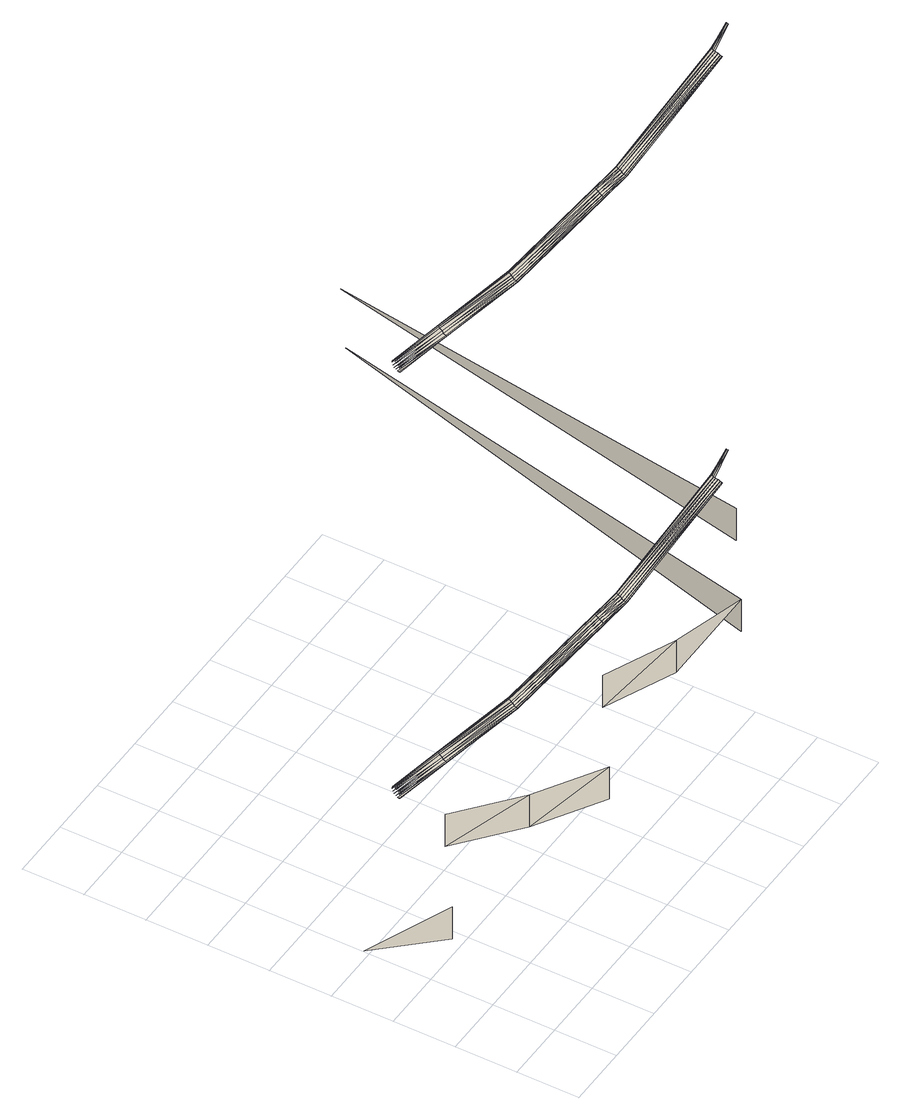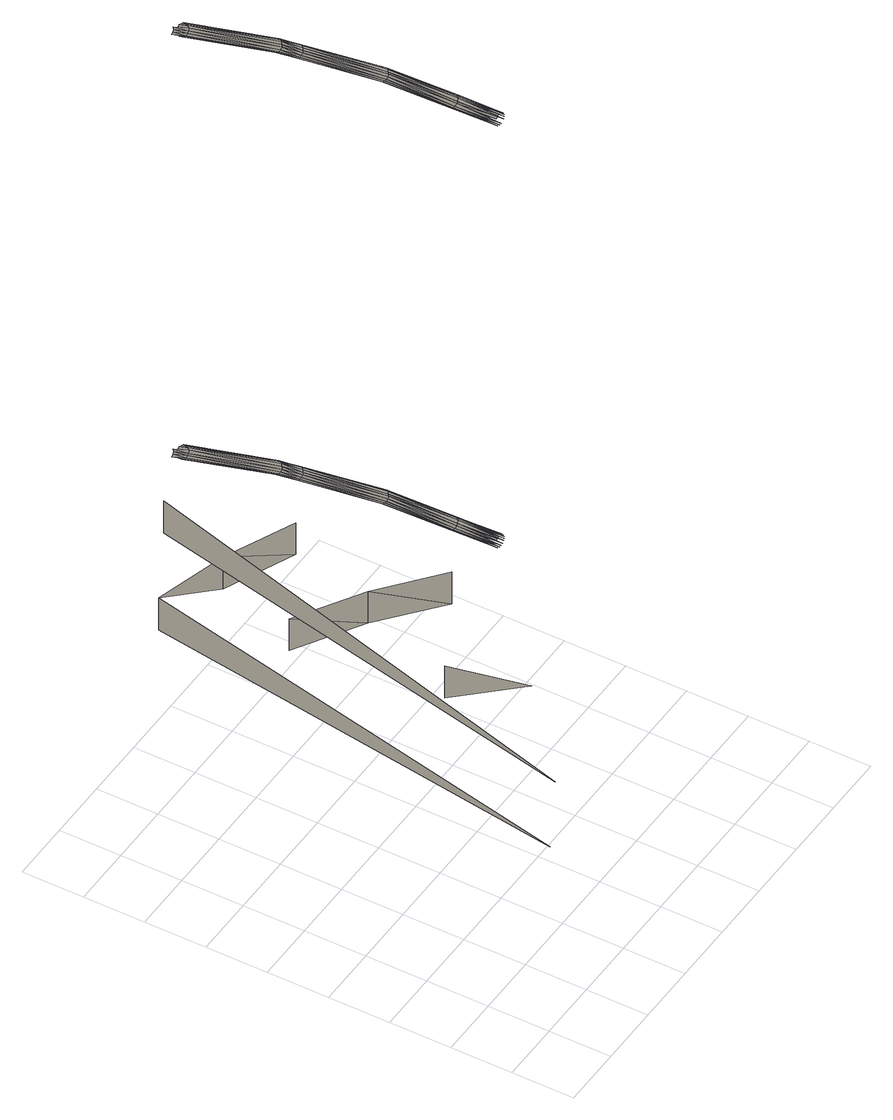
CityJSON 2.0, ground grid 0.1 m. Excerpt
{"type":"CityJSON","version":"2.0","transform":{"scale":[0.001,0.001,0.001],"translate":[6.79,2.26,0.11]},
"CityObjects":{
"building1":{"type":"Building","attributes":{"info":{"id":14502,"type":"IfcStair","GlobalId":"38a9vdh9bF5Qg28GWyHhlr","OwnerHistory":"#12","Name":"Wendeltreppe","ObjectPlacement":"#502","Representation":"#14498","Tag":"79A67A01-C95B-4209-86-9A-74983B65305C"},"psets":{"Pset_StairCommon":{"HandicapAccessible":{"id":14532,"class":"IfcPropertySingleValue","value":false,"value_type":"IfcBoolean"},"IsExternal":{"id":14533,"class":"IfcPropertySingleValue","value":false,"value_type":"IfcBoolean"},"FireExit":{"id":14534,"class":"IfcPropertySingleValue","value":true,"value_type":"IfcBoolean"},"id":14535},"AC_Pset_Name":{"Name":{"id":14544,"class":"IfcPropertySingleValue","value":"Wendeltreppe","value_type":"IfcLabel"},"id":14545},"ArchiCADProperties":{"Komplette Element-ID":{"id":14551,"class":"IfcPropertySingleValue","value":"Wendeltreppe","value_type":"IfcLabel"},"Kompakte Element-ID":{"id":14552,"class":"IfcPropertySingleValue","value":"Wendeltreppe","value_type":"IfcLabel"},"Name des Sachmerkmal-Objekts":{"id":14553,"class":"IfcPropertySingleValue","value_type":"IfcLabel"},"Ursprungsgeschoss":{"id":14554,"class":"IfcPropertySingleValue","value":"Erdgeschoss","value_type":"IfcLabel"},"Raumname":{"id":14555,"class":"IfcPropertySingleValue","value":"Wohnen","value_type":"IfcLabel"},"Raumnummer":{"id":14556,"class":"IfcPropertySingleValue","value":"5","value_type":"IfcLabel"},"Ebene":{"id":14557,"class":"IfcPropertySingleValue","value":"Treppen","value_type":"IfcLabel"},"Typ":{"id":14558,"class":"IfcPropertySingleValue","value":"Treppen","value_type":"IfcLabel"},"Geschützt":{"id":14559,"class":"IfcPropertySingleValue","value":false,"value_type":"IfcBoolean"},"Bibliothekselement-Name":{"id":14560,"class":"IfcPropertySingleValue","value":"Treppe_FZK-Haus","value_type":"IfcLabel"},"Baustoff / Mehrschichtiger Aufbau / Profil / Schraffur":{"id":14561,"class":"IfcPropertySingleValue","value":"Holz","value_type":"IfcLabel"},"Etikettentext":{"id":14562,"class":"IfcPropertySingleValue","value_type":"IfcLabel"},"Eindeutige ID":{"id":14563,"class":"IfcPropertySingleValue","value_type":"IfcLabel"},"Verknüpfte Änderungen":{"id":14564,"class":"IfcPropertySingleValue","value_type":"IfcLabel"},"Tragende Funktion":{"id":14565,"class":"IfcPropertySingleValue","value":"Nicht definiert","value_type":"IfcLabel"},"Lage":{"id":14566,"class":"IfcPropertySingleValue","value":"Nicht definiert","value_type":"IfcLabel"},"Element-Klassifizierung":{"id":14567,"class":"IfcPropertySingleValue","value":"Treppe","value_type":"IfcLabel"},"Umbau-Status":{"id":14568,"class":"IfcPropertySingleValue","value":"Bestand","value_type":"IfcLabel"},"Anzeigen auf Umbau-Filter":{"id":14569,"class":"IfcPropertySingleValue","value":"Alle relevanten Filter","value_type":"IfcLabel"},"ARCHICAD IFC ID":{"id":14570,"class":"IfcPropertySingleValue","value":"38a9vdh9bF5Qg28GWyHhlr","value_type":"IfcLabel"},"Externe IFC ID":{"id":14571,"class":"IfcPropertySingleValue","value_type":"IfcLabel"},"Drehwinkel":{"id":14572,"class":"IfcPropertySingleValue","value":210,"value_type":"IfcPlaneAngleMeasure"},"Oberfläche":{"id":14573,"class":"IfcPropertySingleValue","value":"Allgemein","value_type":"IfcLabel"},"id":14574},"AC_Pset_Treppe_FZK-Haus":{"2D Hotspots in 3D zeigen":{"id":14602,"class":"IfcPropertySingleValue","value":true,"value_type":"IfcBoolean"},"Geschoßabhängig":{"id":14603,"class":"IfcPropertySingleValue","value":true,"value_type":"IfcBoolean"},"     Kein Bruch im Gesch. oberhalb":{"id":14604,"class":"IfcPropertySingleValue","value":true,"value_type":"IfcBoolean"},"     Strichlinien oberhalb Bruch":{"id":14605,"class":"IfcPropertySingleValue","value":true,"value_type":"IfcBoolean"},"     Linientyp unter Einsetzgeschoß":{"id":14606,"class":"IfcPropertySingleValue","value":4,"value_type":"IfcReal"},"Symbol maßstabunabhängig":{"id":14607,"class":"IfcPropertySingleValue","value":false,"value_type":"IfcBoolean"},"     Trittlinien":{"id":14608,"class":"IfcPropertySingleValue","value":false,"value_type":"IfcBoolean"},"     Pfeil":{"id":14609,"class":"IfcPropertySingleValue","value":false,"value_type":"IfcBoolean"},"     Detail":{"id":14610,"class":"IfcPropertySingleValue","value":false,"value_type":"IfcBoolean"},"Pfeil Auf/Ab":{"id":14611,"class":"IfcPropertySingleValue","value":false,"value_type":"IfcBoolean"},"Stift Kontur":{"id":14612,"class":"IfcPropertySingleValue","value_type":"IfcLabel"},"Schraffurtyp":{"id":14613,"class":"IfcPropertySingleValue","value":"Leer","value_type":"IfcLabel"},"Schraffur-Stift (gs_fill_pen)":{"id":14614,"class":"IfcPropertySingleValue","value_type":"IfcLabel"},"Schraffurhintergrund-Stift (gs_back_pen)":{"id":14615,"class":"IfcPropertySingleValue","value_type":"IfcLabel"},"2D-Detaillierungsgrad":{"id":14616,"class":"IfcPropertySingleValue","value":"Maßstababhängig","value_type":"IfcLabel"},"Einfache/mittelmässige Modifizierung bei (iScaleChangeSM)":{"id":14617,"class":"IfcPropertySingleValue","value":999,"value_type":"IfcReal"},"Einfache/mittelmässige Modifizierung bei (gs_ScaleChangeSM)":{"id":14618,"class":"IfcPropertySingleValue","value":100,"value_type":"IfcReal"},"Mittelmässige/detaillierte Modifizierung bei (iScaleChangeMD)":{"id":14619,"class":"IfcPropertySingleValue","value":999,"value_type":"IfcReal"},"Mittelmässige/detaillierte Modifizierung bei (gs_ScaleChangeMD)":{"id":14620,"class":"IfcPropertySingleValue","value":50,"value_type":"IfcReal"},"2D-Symbol Typ":{"id":14621,"class":"IfcPropertySingleValue","value":"Typ 11","value_type":"IfcLabel"},"Symbol Gruppentyp":{"id":14622,"class":"IfcPropertySingleValue","value":6,"value_type":"IfcReal"},"Stift sichtbar Struktur-Linie":{"id":14623,"class":"IfcPropertySingleValue","value_type":"IfcLabel"},"Stift unsichtbar Struktur-Linie":{"id":14624,"class":"IfcPropertySingleValue","value_type":"IfcLabel"},"Linientyp sichtbare Struktur":{"id":14625,"class":"IfcPropertySingleValue","value":1,"value_type":"IfcReal"},"Linientyp unsichtbare Struktur":{"id":14626,"class":"IfcPropertySingleValue","value":4,"value_type":"IfcReal"},"Typ Bruchsymbol":{"id":14627,"class":"IfcPropertySingleValue","value":"Gerade","value_type":"IfcLabel"},"Hintergrund Schraffur-Typ":{"id":14628,"class":"IfcPropertySingleValue","value":"Leer","value_type":"IfcLabel"},"Schraffur-Stift (gs_bgf_front_pen)":{"id":14629,"class":"IfcPropertySingleValue","value_type":"IfcLabel"},"Schraffurhintergrund-Stift (gs_bgf_back_pen)":{"id":14630,"class":"IfcPropertySingleValue","value":"Transparent","value_type":"IfcLabel"},"Schraffur über Bruchlinie":{"id":14631,"class":"IfcPropertySingleValue","value":false,"value_type":"IfcBoolean"},"Lauflinie zeigen":{"id":14632,"class":"IfcPropertySingleValue","value":true,"value_type":"IfcBoolean"},"Lauflinie über Bruch zeigen":{"id":14633,"class":"IfcPropertySingleValue","value":true,"value_type":"IfcBoolean"},"Stift Lauflinie":{"id":14634,"class":"IfcPropertySingleValue","value_type":"IfcLabel"},"Lauflinietyp (gs_walkline_type)":{"id":14635,"class":"IfcPropertySingleValue","value":1,"value_type":"IfcReal"},"Lauflinietyp über Bruchlinie":{"id":14636,"class":"IfcPropertySingleValue","value":4,"value_type":"IfcReal"},"Symbol Lauflinie-Startpunkt (gs_StartEndStyle)":{"id":14637,"class":"IfcPropertySingleValue","value":"Typ 1","value_type":"IfcLabel"},"Schraffur-Stift (0-Kein) (gs_StartEndFillPen)":{"id":14638,"class":"IfcPropertySingleValue","value":"Transparent","value_type":"IfcLabel"},"Pfeil":{"id":14639,"class":"IfcPropertySingleValue","value":"Typ 3","value_type":"IfcLabel"},"Schraffur-Stift (0-Kein) (gs_ArrowFillPen)":{"id":14640,"class":"IfcPropertySingleValue","value_type":"IfcLabel"},"Schraffur-Stift oben (0-Kein)":{"id":14641,"class":"IfcPropertySingleValue","value_type":"IfcLabel"},"Nummerierung zeigen (gs_show_numbering)":{"id":14642,"class":"IfcPropertySingleValue","value":true,"value_type":"IfcBoolean"},"Beginnt von...":{"id":14643,"class":"IfcPropertySingleValue","value":1,"value_type":"IfcReal"},"Schriftgröße (mm) (gs_numb_text_size)":{"id":14644,"class":"IfcPropertySingleValue","value":1,"value_type":"IfcReal"},"Schriftgröße (Punkt) (gs_numb_text_size_pt)":{"id":14645,"class":"IfcPropertySingleValue","value":2.83,"value_type":"IfcReal"},"Ausrichtung (gs_numb_orient)":{"id":14646,"class":"IfcPropertySingleValue","value":"Lesbar","value_type":"IfcLabel"},"Text-Stift (gs_numb_text_pen)":{"id":14647,"class":"IfcPropertySingleValue","value_type":"IfcLabel"},"Text umklappen":{"id":14648,"class":"IfcPropertySingleValue","value":"Kein","value_type":"IfcLabel"},"Unten-Text":{"id":14649,"class":"IfcPropertySingleValue","value":"Ab","value_type":"IfcLabel"},"Schriftgröße (mm) (gs_updown_text_size)":{"id":14650,"class":"IfcPropertySingleValue","value":1,"value_type":"IfcReal"},"Schriftgröße (Punkt) (gs_updown_text_size_pt)":{"id":14651,"class":"IfcPropertySingleValue","value":2.83,"value_type":"IfcReal"},"Ausrichtung (gs_updown_orient)":{"id":14652,"class":"IfcPropertySingleValue","value":"Parallel mit Lauflinie","value_type":"IfcLabel"},"Text-Stift (gs_updown_text_pen)":{"id":14653,"class":"IfcPropertySingleValue","value_type":"IfcLabel"},"Text (gs_riserun_text)":{"id":14654,"class":"IfcPropertySingleValue","value":true,"value_type":"IfcBoolean"},"Format":{"id":14655,"class":"IfcPropertySingleValue","value":"Anzahl x Auftritt x Steigung","value_type":"IfcLabel"},"Eigener Text":{"id":14656,"class":"IfcPropertySingleValue","value":"Anwendertext","value_type":"IfcLabel"},"Steigung Text":{"id":14657,"class":"IfcPropertySingleValue","value":"STG","value_type":"IfcLabel"},"Schriftgröße (mm) (gs_riserun_text_size)":{"id":14658,"class":"IfcPropertySingleValue","value":1,"value_type":"IfcReal"},"Schriftgröße (Punkt) (gs_riserun_text_size_pt)":{"id":14659,"class":"IfcPropertySingleValue","value":2.83,"value_type":"IfcReal"},"Ausrichtung (gs_riserun_orient)":{"id":14660,"class":"IfcPropertySingleValue","value":"Lesbar","value_type":"IfcLabel"},"Text-Stift (gs_riserun_text_pen)":{"id":14661,"class":"IfcPropertySingleValue","value_type":"IfcLabel"},"Übernehme Projektpräferenzen":{"id":14662,"class":"IfcPropertySingleValue","value":true,"value_type":"IfcBoolean"},"Beschreibung (gs_description)":{"id":14663,"class":"IfcPropertySingleValue","value_type":"IfcLabel"},"Schriftgröße (mm) (gs_desc_text_size)":{"id":14664,"class":"IfcPropertySingleValue","value":1,"value_type":"IfcReal"},"Schriftgröße (Punkt) (gs_desc_text_size_pt)":{"id":14665,"class":"IfcPropertySingleValue","value":2.83,"value_type":"IfcReal"},"Text-Stift (gs_desc_text_pen)":{"id":14666,"class":"IfcPropertySingleValue","value_type":"IfcLabel"},"Schrifttyp":{"id":14667,"class":"IfcPropertySingleValue","value":"Arial","value_type":"IfcLabel"},"Handlauf im Grundriss zeigen":{"id":14668,"class":"IfcPropertySingleValue","value":true,"value_type":"IfcBoolean"},"Pfosten Symbol-Typ":{"id":14669,"class":"IfcPropertySingleValue","value":"Typ 1","value_type":"IfcLabel"},"Linientyp (gs_handrail_linetype)":{"id":14670,"class":"IfcPropertySingleValue","value":1,"value_type":"IfcReal"},"Stift Linie (gs_handrail_pen)":{"id":14671,"class":"IfcPropertySingleValue","value_type":"IfcLabel"},"Linientyp Pfosten":{"id":14672,"class":"IfcPropertySingleValue","value":1,"value_type":"IfcReal"},"Stift Pfosten":{"id":14673,"class":"IfcPropertySingleValue","value_type":"IfcLabel"},"Handlauf-Achsenlinie zeigen":{"id":14674,"class":"IfcPropertySingleValue","value":true,"value_type":"IfcBoolean"},"Linientyp (gs_rail_axis_linetype)":{"id":14675,"class":"IfcPropertySingleValue","value":1,"value_type":"IfcReal"},"Stift Linie (gs_rail_axis_pen)":{"id":14676,"class":"IfcPropertySingleValue","value_type":"IfcLabel"},"Wangen im Grundriss zeigen":{"id":14677,"class":"IfcPropertySingleValue","value":true,"value_type":"IfcBoolean"},"Plattenlinie":{"id":14678,"class":"IfcPropertySingleValue","value":1,"value_type":"IfcReal"},"Stift Platten":{"id":14679,"class":"IfcPropertySingleValue","value_type":"IfcLabel"},"Geschossabhängig":{"id":14680,"class":"IfcPropertySingleValue","value":true,"value_type":"IfcBoolean"},"Linientyp unter Ursprungsgeschoss":{"id":14681,"class":"IfcPropertySingleValue","value":4,"value_type":"IfcReal"},"Bruchlinie":{"id":14682,"class":"IfcPropertySingleValue","value":true,"value_type":"IfcBoolean"},"2D-unter Bruchsymbol zeigen":{"id":14683,"class":"IfcPropertySingleValue","value":true,"value_type":"IfcBoolean"},"2D-über Bruchsymbol zeigen":{"id":14684,"class":"IfcPropertySingleValue","value":true,"value_type":"IfcBoolean"},"Stufen zeigen":{"id":14685,"class":"IfcPropertySingleValue","value":true,"value_type":"IfcBoolean"},"Linientyp (gs_story_line_type)":{"id":14686,"class":"IfcPropertySingleValue","value":1,"value_type":"IfcReal"},"Stift Linie (gs_story_line_pen)":{"id":14687,"class":"IfcPropertySingleValue","value_type":"IfcLabel"},"Lauflinietyp (gs_story_walkline_type)":{"id":14688,"class":"IfcPropertySingleValue","value":1,"value_type":"IfcReal"},"Nummerierung zeigen (gs_story_shownum)":{"id":14689,"class":"IfcPropertySingleValue","value":true,"value_type":"IfcBoolean"},"3D Verdeckte Kanten und Drahtmodell Kontur (gs_structure_3dhidden_pen)":{"id":14690,"class":"IfcPropertySingleValue","value_type":"IfcLabel"},"Oben Oberflächenmaterial (gs_up_mat)":{"id":14691,"class":"IfcPropertySingleValue","value":"Anstrich","value_type":"IfcLabel"},"Oben Oberflächenmaterial (gs_up_mat_temp)":{"id":14692,"class":"IfcPropertySingleValue","value":"Anstrich","value_type":"IfcLabel"},"Unten Oberflächenmaterial (gs_bot_mat)":{"id":14693,"class":"IfcPropertySingleValue","value":"Anstrich","value_type":"IfcLabel"},"Unten Oberflächenmaterial (gs_bot_mat_temp)":{"id":14694,"class":"IfcPropertySingleValue","value":"Anstrich","value_type":"IfcLabel"},"Seite Oberflächenmaterial (gs_side_mat)":{"id":14695,"class":"IfcPropertySingleValue","value":"Anstrich","value_type":"IfcLabel"},"Seite Oberflächenmaterial (gs_side_mat_temp)":{"id":14696,"class":"IfcPropertySingleValue","value":"Anstrich","value_type":"IfcLabel"},"Setzstufe Oberflächenmaterial (gs_raiser_mat)":{"id":14697,"class":"IfcPropertySingleValue","value":"Anstrich","value_type":"IfcLabel"},"Setzstufe Oberflächenmaterial (gs_raiser_mat_temp)":{"id":14698,"class":"IfcPropertySingleValue","value":"Anstrich","value_type":"IfcLabel"},"Gleiche Oberflächenmaterialien (gs_link_mat)":{"id":14699,"class":"IfcPropertySingleValue","value":false,"value_type":"IfcBoolean"},"Schnitt-Schraffur (gs_sectfill_type)":{"id":14700,"class":"IfcPropertySingleValue","value":"IWF01-24,0-001","value_type":"IfcLabel"},"Schnittschraffur-Stift (gs_sectfill_pen)":{"id":14701,"class":"IfcPropertySingleValue","value_type":"IfcLabel"},"Schnittschraffurhintergrund-Stift (gs_sectfill_back_pen)":{"id":14702,"class":"IfcPropertySingleValue","value_type":"IfcLabel"},"3D Verdeckte Kanten und Drahtmodell Kontur (gs_tread_3dhidden_pen)":{"id":14703,"class":"IfcPropertySingleValue","value_type":"IfcLabel"},"Oben Oberflächenmaterial (gs_tr_up_mat)":{"id":14704,"class":"IfcPropertySingleValue","value":"Kiefer, glänzend","value_type":"IfcLabel"},"Oben Oberflächenmaterial (gs_tr_up_mat_temp)":{"id":14705,"class":"IfcPropertySingleValue","value":"Kiefer, glänzend","value_type":"IfcLabel"},"Front Oberflächenmaterial (gs_tr_front_mat)":{"id":14706,"class":"IfcPropertySingleValue","value":"Kiefer, glänzend","value_type":"IfcLabel"},"Front Oberflächenmaterial (gs_tr_front_mat_temp)":{"id":14707,"class":"IfcPropertySingleValue","value":"Kiefer, glänzend","value_type":"IfcLabel"},"Setzstufe Oberflächenmaterial (gs_tr_riser_mat)":{"id":14708,"class":"IfcPropertySingleValue","value":"Kiefer, glänzend","value_type":"IfcLabel"},"Setzstufe Oberflächenmaterial (gs_tr_riser_mat_temp)":{"id":14709,"class":"IfcPropertySingleValue","value":"Kiefer, glänzend","value_type":"IfcLabel"},"Gleiche Oberflächenmaterialien (gs_link_tr_mat)":{"id":14710,"class":"IfcPropertySingleValue","value":false,"value_type":"IfcBoolean"},"Schnitt-Schraffur (gs_tr_sectfill_type)":{"id":14711,"class":"IfcPropertySingleValue","value":"IWF01-24,0-001","value_type":"IfcLabel"},"Schnittschraffur-Stift (gs_tr_sectfill_pen)":{"id":14712,"class":"IfcPropertySingleValue","value_type":"IfcLabel"},"Schnittschraffurhintergrund-Stift (gs_tr_sectfill_back_pen)":{"id":14713,"class":"IfcPropertySingleValue","value_type":"IfcLabel"},"Strukturtyp":{"id":14714,"class":"IfcPropertySingleValue","value":1,"value_type":"IfcReal"},"Tragende Dicke":{"id":14715,"class":"IfcPropertySingleValue","value":0.1,"value_type":"IfcReal"},"Preis":{"id":14716,"class":"IfcPropertySingleValue","value":0,"value_type":"IfcReal"},"Hersteller":{"id":14717,"class":"IfcPropertySingleValue","value_type":"IfcLabel"},"Anmerkung":{"id":14718,"class":"IfcPropertySingleValue","value_type":"IfcLabel"},"Lage":{"id":14719,"class":"IfcPropertySingleValue","value_type":"IfcLabel"},"Accessoires":{"id":14720,"class":"IfcPropertySingleValue","value_type":"IfcLabel"},"Mindestschallschutz (gs_list_soundinsul)":{"id":14721,"class":"IfcPropertySingleValue","value_type":"IfcLabel"},"Gruppe (FM_Type)":{"id":14722,"class":"IfcPropertySingleValue","value":"Andere","value_type":"IfcLabel"},"Gruppe (iFMType)":{"id":14723,"class":"IfcPropertySingleValue","value":25,"value_type":"IfcReal"},"Inventarnummer":{"id":14724,"class":"IfcPropertySingleValue","value_type":"IfcLabel"},"Seriennummer":{"id":14725,"class":"IfcPropertySingleValue","value_type":"IfcLabel"},"Herstellungsjahr":{"id":14726,"class":"IfcPropertySingleValue","value_type":"IfcLabel"},"Gewicht":{"id":14727,"class":"IfcPropertySingleValue","value":0,"value_type":"IfcReal"},"Gewichteinheit":{"id":14728,"class":"IfcPropertySingleValue","value":"kg","value_type":"IfcLabel"},"Anzahl Geschosse":{"id":14729,"class":"IfcPropertySingleValue","value":0,"value_type":"IfcReal"},"Anzahl Zwischenpodeste":{"id":14730,"class":"IfcPropertySingleValue","value":0,"value_type":"IfcReal"},"Niveauhöhe":{"id":14731,"class":"IfcPropertySingleValue","value":0,"value_type":"IfcReal"},"Lichtraum":{"id":14732,"class":"IfcPropertySingleValue","value":0,"value_type":"IfcReal"},"Tragende Konstruktion":{"id":14733,"class":"IfcPropertySingleValue","value_type":"IfcLabel"},"Tragekapazität":{"id":14734,"class":"IfcPropertySingleValue","value":0,"value_type":"IfcReal"},"Rauchfreies Treppenhaus":{"id":14735,"class":"IfcPropertySingleValue","value":false,"value_type":"IfcBoolean"},"Stufenlänge":{"id":14736,"class":"IfcPropertySingleValue","value":0,"value_type":"IfcReal"},"Material Treppenstufe":{"id":14737,"class":"IfcPropertySingleValue","value_type":"IfcLabel"},"Material Geländer":{"id":14738,"class":"IfcPropertySingleValue","value_type":"IfcLabel"},"Material Griff":{"id":14739,"class":"IfcPropertySingleValue","value_type":"IfcLabel"},"Frei definierbar 1":{"id":14740,"class":"IfcPropertySingleValue","value_type":"IfcLabel"},"Frei definierbar 2":{"id":14741,"class":"IfcPropertySingleValue","value_type":"IfcLabel"},"Frei definierbar 3":{"id":14742,"class":"IfcPropertySingleValue","value_type":"IfcLabel"},"Frei definierbar 4":{"id":14743,"class":"IfcPropertySingleValue","value_type":"IfcLabel"},"Frei definierbar 5":{"id":14744,"class":"IfcPropertySingleValue","value_type":"IfcLabel"},"Anzahl Auftritt":{"id":14745,"class":"IfcPropertySingleValue","value_type":"IfcLabel"},"Steigungsverhältnis":{"id":14746,"class":"IfcPropertySingleValue","value_type":"IfcLabel"},"Personenanzahl":{"id":14747,"class":"IfcPropertySingleValue","value_type":"IfcLabel"},"Nutzbare lichte Breite Wert":{"id":14748,"class":"IfcPropertySingleValue","value_type":"IfcLabel"},"Nutzbare lichte Breite":{"id":14749,"class":"IfcPropertySingleValue","value_type":"IfcLabel"},"Höhe von Wert":{"id":14750,"class":"IfcPropertySingleValue","value_type":"IfcLabel"},"Höhe von":{"id":14751,"class":"IfcPropertySingleValue","value_type":"IfcLabel"},"Höhe bis Wert":{"id":14752,"class":"IfcPropertySingleValue","value_type":"IfcLabel"},"Höhe bis":{"id":14753,"class":"IfcPropertySingleValue","value_type":"IfcLabel"},"Konstruktion (gs_onorm_construction)":{"id":14754,"class":"IfcPropertySingleValue","value_type":"IfcLabel"},"Mindestschallschutz (gs_onorm_soundinsul)":{"id":14755,"class":"IfcPropertySingleValue","value_type":"IfcLabel"},"Material 1":{"id":14756,"class":"IfcPropertySingleValue","value_type":"IfcLabel"},"Belag 1 Wert":{"id":14757,"class":"IfcPropertySingleValue","value_type":"IfcLabel"},"Belag 1":{"id":14758,"class":"IfcPropertySingleValue","value_type":"IfcLabel"},"Zusatzinformation 1":{"id":14759,"class":"IfcPropertySingleValue","value_type":"IfcLabel"},"Zusatzinformation 2":{"id":14760,"class":"IfcPropertySingleValue","value_type":"IfcLabel"},"AKS-Nummer":{"id":14761,"class":"IfcPropertySingleValue","value_type":"IfcLabel"},"Produkt":{"id":14762,"class":"IfcPropertySingleValue","value_type":"IfcLabel"},"Sammlung der Spezifikations-ID":{"id":14763,"class":"IfcPropertySingleValue","value_type":"IfcLabel"},"Beschreibung (gs_onorm_description)":{"id":14764,"class":"IfcPropertySingleValue","value_type":"IfcLabel"},"Anzahl":{"id":14765,"class":"IfcPropertySingleValue","value_type":"IfcLabel"},"ID-Nummer":{"id":14766,"class":"IfcPropertySingleValue","value_type":"IfcLabel"},"Datum Aufnahme":{"id":14767,"class":"IfcPropertySingleValue","value_type":"IfcLabel"},"Datum Änderung":{"id":14768,"class":"IfcPropertySingleValue","value_type":"IfcLabel"},"Zu Raum ID":{"id":14769,"class":"IfcPropertySingleValue","value_type":"IfcLabel"},"Konstruktion (ifc_StairType)":{"id":14770,"class":"IfcPropertySingleValue","value":0,"value_type":"IfcReal"},"Anzahl der Steigungen":{"id":14771,"class":"IfcPropertySingleValue","value":0,"value_type":"IfcReal"},"Anzahl der Auftritte":{"id":14772,"class":"IfcPropertySingleValue","value":0,"value_type":"IfcReal"},"id":14773},"ArchiCADQuantities":{"Höhenangabe zum Projekt-Nullpunkt":{"id":14949,"class":"IfcQuantityLength","value":0},"Höhe zu Geschoss":{"id":14950,"class":"IfcQuantityLength","value":0},"Oberflächenbereich":{"id":14951,"class":"IfcQuantityArea","value":7.69},"Netto-Volumen":{"id":14952,"class":"IfcQuantityVolume","value":0.208},"Fläche":{"id":14953,"class":"IfcQuantityArea","value":1},"Höhe (Z Größe)":{"id":14954,"class":"IfcQuantityLength","value":2},"Länge (A)":{"id":14955,"class":"IfcQuantityLength","value":1},"Volumen":{"id":14956,"class":"IfcQuantityVolume","value":0.208},"Breite (B)":{"id":14957,"class":"IfcQuantityLength","value":1},"id":14958},"AC_Equantity_Treppe_FZK-Haus":{"Höhe":{"id":14963,"class":"IfcQuantityLength","value":2},"Untere Ebene":{"id":14964,"class":"IfcQuantityLength","value":1},"Obere Ebene":{"id":14965,"class":"IfcQuantityLength","value":0},"Symbolgröße":{"id":14966,"class":"IfcQuantityLength","value":0.1},"- (gs_ArrowWidth)":{"id":14967,"class":"IfcQuantityLength","value":0.4},"- (gs_BegSymbWidth)":{"id":14968,"class":"IfcQuantityLength","value":0.2},"Steigungshöhe":{"id":14969,"class":"IfcQuantityLength","value":0},"Stufenlänge":{"id":14970,"class":"IfcQuantityLength","value":0},"id":14971}}},"geometry":[{"type":"MultiSurface","lod":"2","boundaries":[[[0,1,2]],[[3,4,5]],[[6,5,7]],[[8,9,0]],[[10,11,12]],[[13,14,15]],[[16,17,18]],[[17,19,20]],[[21,13,22]],[[3,16,4]],[[15,2,1]],[[19,23,24]],[[25,22,26]],[[1,0,9]],[[6,3,5]],[[23,27,28]],[[29,30,26]],[[6,7,31]],[[8,32,9]],[[27,33,34]],[[35,36,29]],[[31,37,38]],[[39,40,32]],[[33,41,42]],[[43,44,35]],[[38,45,46]],[[47,48,40]],[[49,50,41]],[[51,52,48]],[[53,46,54]],[[55,56,49]],[[57,58,59]],[[60,53,61]],[[62,52,63]],[[60,64,55]],[[65,59,62]],[[19,17,66]],[[67,22,13]],[[16,68,17]],[[15,69,13]],[[70,26,22]],[[23,19,71]],[[3,72,16]],[[1,73,15]],[[74,27,23]],[[26,75,29]],[[76,3,6]],[[9,77,1]],[[78,79,80]],[[81,33,27]],[[29,82,35]],[[31,83,6]],[[9,32,84]],[[35,85,43]],[[86,41,33]],[[38,87,31]],[[32,40,88]],[[41,89,49]],[[58,43,90]],[[46,91,38]],[[40,48,92]],[[49,93,55]],[[59,58,94]],[[46,53,95]],[[96,48,52]],[[68,66,17]],[[67,13,69]],[[55,97,60]],[[62,59,98]],[[66,71,19]],[[22,67,70]],[[53,60,99]],[[100,52,62]],[[72,68,16]],[[69,15,73]],[[71,74,23]],[[26,70,75]],[[76,72,3]],[[73,1,77]],[[74,81,27]],[[82,29,75]],[[9,84,77]],[[76,6,83]],[[85,35,82]],[[81,86,33]],[[83,31,87]],[[32,88,84]],[[86,89,41]],[[90,43,85]],[[78,80,101]],[[87,38,91]],[[40,92,88]],[[93,49,89]],[[90,94,58]],[[95,91,46]],[[48,96,92]],[[97,55,93]],[[59,94,98]],[[99,95,53]],[[52,100,96]],[[99,60,97]],[[100,62,98]],[[71,66,102]],[[103,70,67]],[[104,66,68]],[[69,105,67]],[[106,74,71]],[[75,70,107]],[[72,108,68]],[[73,109,69]],[[110,81,74]],[[75,111,82]],[[72,76,112]],[[73,77,113]],[[114,86,81]],[[82,115,85]],[[116,76,83]],[[84,117,77]],[[86,118,89]],[[90,85,119]],[[87,120,83]],[[84,88,121]],[[122,93,89]],[[90,123,94]],[[91,124,87]],[[88,92,125]],[[93,126,97]],[[98,94,127]],[[128,78,101]],[[91,95,129]],[[130,92,96]],[[97,131,99]],[[100,98,132]],[[95,99,133]],[[96,100,134]],[[102,106,71]],[[70,103,107]],[[104,102,66]],[[103,67,105]],[[106,110,74]],[[75,107,111]],[[108,104,68]],[[105,69,109]],[[81,110,114]],[[111,115,82]],[[108,72,112]],[[73,113,109]],[[119,85,115]],[[114,118,86]],[[116,112,76]],[[113,77,117]],[[122,89,118]],[[90,119,123]],[[84,121,117]],[[116,83,120]],[[128,101,135]],[[122,126,93]],[[127,94,123]],[[87,124,120]],[[125,121,88]],[[131,97,126]],[[132,98,127]],[[124,91,129]],[[92,130,125]],[[133,99,131]],[[100,132,134]],[[96,134,130]],[[129,95,133]],[[103,136,107]],[[106,102,137]],[[138,102,104]],[[105,139,103]],[[110,106,140]],[[141,111,107]],[[142,104,108]],[[109,143,105]],[[144,114,110]],[[115,111,145]],[[108,112,146]],[[109,113,147]],[[148,118,114]],[[115,149,119]],[[137,140,106]],[[107,136,141]],[[138,137,102]],[[136,103,139]],[[116,150,112]],[[117,151,113]],[[118,152,122]],[[123,119,153]],[[140,144,110]],[[111,141,145]],[[142,138,104]],[[139,105,143]],[[114,144,148]],[[145,149,115]],[[120,154,116]],[[117,121,155]],[[123,156,127]],[[126,122,157]],[[142,108,146]],[[109,147,143]],[[148,152,118]],[[153,119,149]],[[158,120,124]],[[125,159,121]],[[126,160,131]],[[132,127,161]],[[150,146,112]],[[147,113,151]],[[131,162,133]],[[134,132,163]],[[124,129,164]],[[125,130,165]],[[130,134,166]],[[133,167,129]],[[157,122,152]],[[123,153,156]],[[117,155,151]],[[150,116,154]],[[157,160,126]],[[156,161,127]],[[120,158,154]],[[159,155,121]],[[162,131,160]],[[132,161,163]],[[158,124,164]],[[125,165,159]],[[167,133,162]],[[134,163,166]],[[164,129,167]],[[130,166,165]],[[168,169,170]],[[168,170,171]],[[172,140,137]],[[136,173,141]],[[174,144,140]],[[141,175,145]],[[176,137,138]],[[139,177,136]],[[144,178,148]],[[149,145,179]],[[180,138,142]],[[143,181,139]],[[182,152,148]],[[149,183,153]],[[146,184,142]],[[143,147,185]],[[152,186,157]],[[156,153,187]],[[150,188,146]],[[151,189,147]],[[156,190,161]],[[191,160,157]],[[150,154,192]],[[151,155,193]],[[160,194,162]],[[163,161,195]],[[196,154,158]],[[159,197,155]],[[162,198,167]],[[166,163,199]],[[164,200,158]],[[159,165,201]],[[167,202,164]],[[165,166,203]],[[172,174,140]],[[175,141,173]],[[174,178,144]],[[179,145,175]],[[176,172,137]],[[173,136,177]],[[182,148,178]],[[149,179,183]],[[176,138,180]],[[139,181,177]],[[182,186,152]],[[187,153,183]],[[184,180,142]],[[181,143,185]],[[191,157,186]],[[190,156,187]],[[188,184,146]],[[185,147,189]],[[194,160,191]],[[161,190,195]],[[188,150,192]],[[151,193,189]],[[194,198,162]],[[199,163,195]],[[196,192,154]],[[193,155,197]],[[202,167,198]],[[166,199,203]],[[159,201,197]],[[196,158,200]],[[200,164,202]],[[165,203,201]],[[204,168,171]],[[191,205,194]],[[195,190,206]],[[207,198,194]],[[195,208,199]],[[198,209,202]],[[203,199,210]],[[202,211,200]],[[201,203,212]],[[207,194,205]],[[195,206,208]],[[207,209,198]],[[210,199,208]],[[211,202,209]],[[203,210,212]],[[213,214,215]],[[216,204,217]]]}]}
},
"vertices":[
[31,270,1090],[81,223,1140],[29,271,1093],[81,223,340],[29,271,293],[31,270,290],[84,224,338],[34,270,287],[34,270,1087],[84,224,1138],[87,218,67],[3,309,7],[87,218,7],[78,227,1146],[28,273,1096],[79,224,1143],[79,224,343],[78,227,346],[28,273,296],[78,229,349],[28,276,299],[28,276,1098],[78,229,1149],[79,233,351],[30,279,300],[30,279,1100],[79,233,1151],[81,236,351],[33,282,301],[81,236,1151],[33,282,1101],[87,225,336],[87,225,1136],[84,238,351],[36,284,300],[84,238,1151],[36,284,1100],[37,271,285],[90,228,335],[37,271,1085],[90,228,1135],[88,240,349],[39,285,299],[88,240,1149],[39,285,1098],[40,273,285],[93,231,336],[40,273,1085],[93,231,1136],[90,240,346],[42,285,296],[43,276,1085],[94,234,1138],[94,234,338],[43,276,285],[93,239,343],[44,284,293],[44,284,1093],[90,240,1146],[93,239,1143],[94,237,340],[45,279,287],[94,237,1140],[45,279,1087],[45,282,290],[45,282,1090],[152,157,422],[152,157,1222],[154,155,419],[154,155,1219],[152,160,1225],[152,160,425],[156,154,416],[156,154,1216],[153,163,426],[153,163,1226],[159,155,413],[159,155,1213],[174,146,243],[80,225,243],[80,225,183],[155,167,427],[155,167,1227],[162,157,412],[162,157,1212],[158,169,1226],[158,169,426],[165,159,411],[165,159,1211],[161,171,425],[161,171,1225],[167,163,412],[167,163,1212],[163,172,422],[163,172,1222],[168,166,413],[168,166,1213],[166,171,419],[166,171,1219],[167,169,416],[167,169,1216],[174,146,183],[268,86,523],[268,86,1323],[269,84,520],[269,84,1320],[267,89,526],[267,89,1326],[272,84,517],[272,84,1317],[268,92,527],[268,92,1327],[275,85,514],[275,85,1314],[269,96,528],[269,96,1328],[277,87,513],[277,87,1313],[272,99,527],[272,99,1327],[280,90,512],[280,90,1312],[275,101,526],[275,101,1326],[281,93,513],[281,93,1313],[277,102,523],[277,102,1323],[280,81,243],[282,97,514],[282,97,1314],[280,101,520],[280,101,1320],[281,100,517],[281,100,1317],[280,81,183],[297,68,1348],[297,68,548],[299,66,545],[299,66,1345],[296,71,551],[296,71,1351],[301,66,542],[301,66,1342],[297,74,553],[297,74,1353],[304,67,540],[304,67,1340],[298,78,553],[298,78,1353],[307,69,538],[307,69,1338],[300,81,553],[300,81,1353],[309,73,537],[309,73,1337],[303,83,1351],[303,83,551],[310,76,538],[310,76,1338],[305,85,548],[305,85,1348],[308,84,545],[308,84,1345],[310,80,540],[310,80,1340],[310,83,1342],[310,83,542],[384,36,420],[271,86,420],[271,86,360],[384,36,360],[457,9,674],[457,9,1474],[456,12,677],[456,12,1477],[459,8,671],[459,8,1471],[455,15,679],[455,15,1479],[461,8,668],[461,8,1468],[456,19,679],[456,19,1479],[464,10,666],[464,10,1466],[457,23,679],[457,23,1479],[466,13,664],[466,13,1464],[459,26,1477],[459,26,677],[467,16,663],[467,16,1463],[462,27,674],[462,27,1474],[468,20,664],[468,20,1464],[464,27,671],[464,27,1471],[467,24,666],[467,24,1466],[466,26,668],[466,26,1468],[503,3,420],[492,20,702],[492,20,1502],[494,22,700],[494,22,1500],[496,23,697],[496,23,1497],[499,22,694],[499,22,1494],[493,5,597],[649,739,537],[493,5,537],[659,737,420],[503,3,360]
]}
